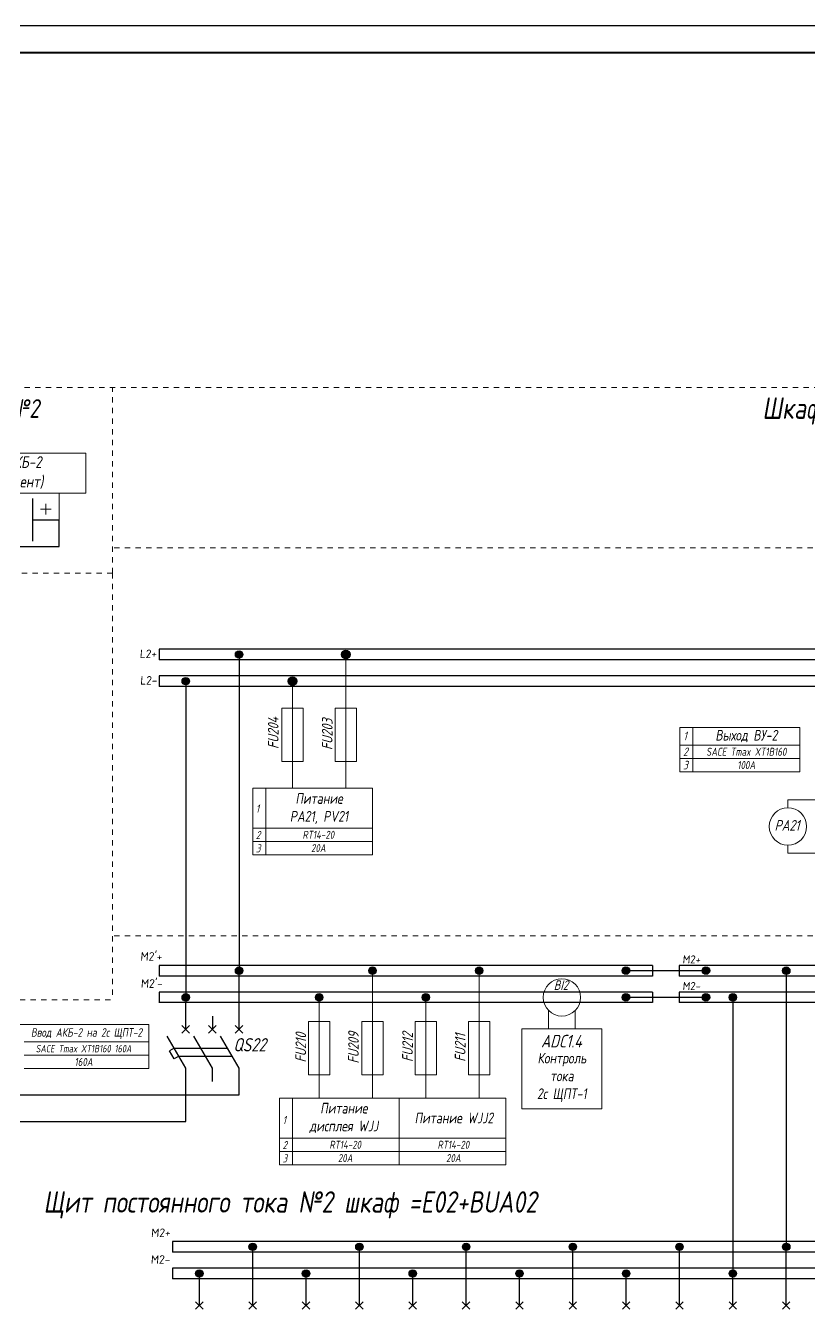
# Model space of a CAD drawing. Header units: millimetres. Extents: x 2704 to 4357, y 2919 to 4427.
# Drawn here: x 3487.6 to 3634.4, y 3316.1 to 3556.7 of the extents above; entities that cross this region are included whole.
import ezdxf

# ---------------------------------------------------------------- set-up
doc = ezdxf.new("R2010")
doc.units = ezdxf.units.MM
doc.linetypes.add('JIS_02_1.0', pattern=[2, 1, -1])
doc.styles.add('eskdw', font='', dxfattribs={"oblique": 10})
doc.styles.get("Standard").update_dxf_attribs({"font": '', "oblique": 10, "height": 2.5})
doc.styles.add('Гост', font='', dxfattribs={"oblique": 10, "height": 1.4})
doc.styles.add('Шины', font='', dxfattribs={"oblique": 5, "height": 1.2})
doc.styles.get('eskdw').set_extended_font_data('GOST type A')
doc.styles.get('Standard').set_extended_font_data('GOST type A')
doc.styles.get('Гост').set_extended_font_data('GOST type A')
doc.styles.get('Шины').set_extended_font_data('GOST type B')

msp = doc.modelspace()

# ---------------------------------------------------------------- hatches: boundary and pattern name
for points in [[(3526.86, 3438.84, -1), (3528.26, 3438.84, -1)], [(3548.36, 3438.84, 1), (3546.76, 3438.84, 1)], [(3538.36, 3433.84, 1), (3536.76, 3433.84, 1)], [(3516.86, 3433.84, -1), (3518.26, 3433.84, -1)], [(3528.26, 3379.59, 1), (3526.86, 3379.59, 1)], [(3551.86, 3379.62, 1), (3553.26, 3379.62, 1)], [(3551.86, 3379.62, 1), (3553.26, 3379.62, 1)], [(3553.26, 3379.62, 1), (3551.86, 3379.62, 1)], [(3571.86, 3379.6, 1), (3573.26, 3379.6, 1)], [(3571.86, 3379.6, 1), (3573.26, 3379.6, 1)], [(3573.26, 3379.6, 1), (3571.86, 3379.6, 1)], [(3599.36, 3379.62, 1), (3600.76, 3379.62, 1)], [(3614.36, 3379.62, 1), (3615.76, 3379.62, 1)], [(3630.81, 3379.6, 1), (3629.41, 3379.6, 1)], [(3629.41, 3379.59, 1), (3630.81, 3379.59, 1)], [(3518.26, 3374.59, 1), (3516.86, 3374.59, 1)], [(3543.26, 3374.63, 1), (3541.86, 3374.63, 1)], [(3541.86, 3374.62, 1), (3543.26, 3374.62, 1)], [(3563.26, 3374.62, 1), (3561.86, 3374.62, 1)], [(3561.86, 3374.6, 1), (3563.26, 3374.6, 1)], [(3599.36, 3374.62, 1), (3600.76, 3374.62, 1)], [(3614.36, 3374.62, 1), (3615.76, 3374.62, 1)], [(3620.81, 3374.62, 1), (3619.41, 3374.62, 1)], [(3619.41, 3374.59, 1), (3620.81, 3374.59, 1)], [(3529.41, 3327.86, 1), (3530.81, 3327.86, 1)], [(3549.41, 3327.86, 1), (3550.81, 3327.86, 1)], [(3569.41, 3327.86, 1), (3570.81, 3327.86, 1)], [(3569.41, 3327.86, 1), (3570.81, 3327.86, 1)], [(3589.41, 3327.86, 1), (3590.81, 3327.86, 1)], [(3589.41, 3327.86, 1), (3590.81, 3327.86, 1)], [(3609.41, 3327.86, 1), (3610.81, 3327.86, 1)], [(3629.41, 3327.86, 1), (3630.81, 3327.86, 1)], [(3519.41, 3322.86, 1), (3520.81, 3322.86, 1)], [(3539.41, 3322.86, 1), (3540.81, 3322.86, 1)], [(3559.41, 3322.86, 1), (3560.81, 3322.86, 1)], [(3579.41, 3322.86, 1), (3580.81, 3322.86, 1)], [(3599.41, 3322.86, 1), (3600.81, 3322.86, 1)], [(3619.41, 3322.86, 1), (3620.81, 3322.86, 1)]]:
    msp.add_hatch(color=256).paths.add_polyline_path(points)

# ---------------------------------------------------------------- linework, layer by layer
for p, q in [((3002.22, 3556.67), (3893.22, 3556.67)), ((3488.82, 3468.08), (3488.82, 3460.08)), ((3488.82, 3464.08), (3493.82, 3464.08)), ((3493.82, 3459.08), (3493.82, 3464.08)), ((3469.32, 3459.08), (3493.82, 3459.08)), ((3512.56, 3439.84), (3512.56, 3437.84)), ((3653.42, 3439.84), (3512.56, 3439.84)), ((3653.42, 3437.84), (3512.56, 3437.84)), ((3527.56, 3438.81), (3527.56, 3379.59)), ((3512.56, 3434.84), (3512.56, 3432.84)), ((3653.42, 3434.84), (3512.56, 3434.84)), ((3653.42, 3432.84), (3512.56, 3432.84)), ((3517.56, 3433.81), (3517.56, 3374.59)), ((3512.56, 3380.59), (3512.56, 3378.59)), ((3605.06, 3380.59), (3512.56, 3380.59)), ((3527.56, 3373.59), (3527.56, 3379.59)), ((3600.06, 3379.62), (3615.06, 3379.62)), ((3605.06, 3380.59), (3605.06, 3378.59)), ((3855.11, 3380.59), (3610.06, 3380.59)), ((3610.06, 3380.59), (3610.06, 3378.59)), ((3630.11, 3379.63), (3630.11, 3327.88)), ((3605.06, 3378.59), (3512.56, 3378.59)), ((3855.11, 3378.59), (3610.06, 3378.59)), ((3512.56, 3375.59), (3512.56, 3373.59)), ((3605.06, 3375.59), (3512.56, 3375.59)), ((3517.56, 3374.59), (3517.56, 3373.59)), ((3542.56, 3373.63), (3542.56, 3374.63)), ((3542.56, 3373.63), (3542.56, 3374.63)), ((3542.56, 3373.6), (3542.56, 3374.6)), ((3542.56, 3373.6), (3542.56, 3374.6)), ((3562.56, 3373.62), (3562.56, 3374.62)), ((3562.56, 3373.62), (3562.56, 3374.62)), ((3562.56, 3373.59), (3562.56, 3374.59)), ((3562.56, 3373.59), (3562.56, 3374.59)), ((3600.06, 3374.62), (3615.06, 3374.62)), ((3605.06, 3375.59), (3605.06, 3373.62)), ((3855.11, 3375.59), (3610.06, 3375.59)), ((3610.06, 3375.59), (3610.06, 3373.62)), ((3620.11, 3374.62), (3620.11, 3322.88)), ((3605.06, 3373.62), (3512.56, 3373.63)), ((3517.56, 3368.59), (3517.56, 3373.59)), ((3527.56, 3368.59), (3527.56, 3373.59)), ((3527.56, 3368.59), (3527.56, 3373.59)), ((3855.11, 3373.6), (3610.06, 3373.62)), ((3522.56, 3371.09), (3522.56, 3368.59)), ((3517.56, 3361.36), (3514.09, 3367.36)), ((3516.85, 3367.88), (3518.26, 3369.3)), ((3518.26, 3367.88), (3516.85, 3369.3)), ((3522.56, 3361.36), (3519.09, 3367.36)), ((3521.85, 3367.88), (3523.26, 3369.3)), ((3523.26, 3367.88), (3521.85, 3369.3)), ((3527.56, 3361.36), (3524.09, 3367.36)), ((3526.85, 3367.88), (3528.26, 3369.3)), ((3528.26, 3367.88), (3526.85, 3369.3)), ((3515.39, 3365.11), (3514.53, 3364.61)), ((3514.96, 3365.86), (3514.96, 3365.86)), ((3514.96, 3365.86), (3514.96, 3365.86)), ((3515.39, 3365.11), (3525.39, 3365.11)), ((3524.96, 3365.86), (3524.96, 3365.86)), ((3515.39, 3363.11), (3514.53, 3364.61)), ((3516.26, 3363.61), (3515.39, 3363.11)), ((3516.26, 3363.61), (3526.26, 3363.61)), ((3517.56, 3351.36), (3517.56, 3361.36)), ((3517.56, 3351.36), (3517.56, 3361.36)), ((3522.56, 3358.86), (3522.56, 3361.36)), ((3527.56, 3356.36), (3527.56, 3361.36)), ((3410.33, 3356.36), (3527.56, 3356.36)), ((3431.53, 3351.36), (3517.56, 3351.36)), ((3855.1, 3328.86), (3515.11, 3328.86)), ((3515.11, 3328.86), (3515.11, 3326.86)), ((3855.1, 3326.86), (3515.11, 3326.86)), ((3530.11, 3321.86), (3530.11, 3327.86)), ((3550.11, 3321.86), (3550.11, 3327.86)), ((3570.11, 3321.86), (3570.11, 3327.86)), ((3590.11, 3321.86), (3590.11, 3327.86)), ((3610.11, 3321.86), (3610.11, 3327.86)), ((3630.11, 3321.86), (3630.11, 3327.86)), ((3855.1, 3323.86), (3515.11, 3323.86)), ((3515.11, 3323.86), (3515.11, 3321.86)), ((3855.1, 3321.86), (3515.11, 3321.86)), ((3520.11, 3321.86), (3520.11, 3322.86)), ((3520.11, 3316.86), (3520.11, 3321.86)), ((3530.11, 3316.86), (3530.11, 3321.86)), ((3530.11, 3316.86), (3530.11, 3321.86)), ((3540.11, 3321.86), (3540.11, 3322.86)), ((3540.11, 3316.86), (3540.11, 3321.86)), ((3550.11, 3316.86), (3550.11, 3321.86)), ((3550.11, 3316.86), (3550.11, 3321.86)), ((3560.11, 3321.86), (3560.11, 3322.86)), ((3560.11, 3316.86), (3560.11, 3321.86)), ((3570.11, 3316.86), (3570.11, 3321.86)), ((3570.11, 3316.86), (3570.11, 3321.86)), ((3580.11, 3321.86), (3580.11, 3322.86)), ((3580.11, 3316.86), (3580.11, 3321.86)), ((3590.11, 3316.86), (3590.11, 3321.86)), ((3590.11, 3316.86), (3590.11, 3321.86)), ((3600.11, 3321.86), (3600.11, 3322.86)), ((3600.11, 3316.86), (3600.11, 3321.86)), ((3610.11, 3316.86), (3610.11, 3321.86)), ((3610.11, 3316.86), (3610.11, 3321.86)), ((3620.11, 3321.86), (3620.11, 3322.86)), ((3620.11, 3316.86), (3620.11, 3321.86)), ((3630.11, 3316.86), (3630.11, 3321.86)), ((3630.11, 3316.86), (3630.11, 3321.86)), ((3519.4, 3316.15), (3520.81, 3317.56)), ((3520.81, 3316.15), (3519.4, 3317.56)), ((3529.4, 3316.15), (3530.81, 3317.56)), ((3530.81, 3316.15), (3529.4, 3317.56)), ((3539.4, 3316.15), (3540.81, 3317.56)), ((3540.81, 3316.15), (3539.4, 3317.56)), ((3549.4, 3316.15), (3550.81, 3317.56)), ((3550.81, 3316.15), (3549.4, 3317.56)), ((3559.4, 3316.15), (3560.81, 3317.56)), ((3560.81, 3316.15), (3559.4, 3317.56)), ((3569.4, 3316.15), (3570.81, 3317.56)), ((3570.81, 3316.15), (3569.4, 3317.56)), ((3579.4, 3316.15), (3580.81, 3317.56)), ((3580.81, 3316.15), (3579.4, 3317.56)), ((3589.4, 3316.15), (3590.81, 3317.56)), ((3590.81, 3316.15), (3589.4, 3317.56)), ((3599.4, 3316.15), (3600.81, 3317.56)), ((3600.81, 3316.15), (3599.4, 3317.56)), ((3609.4, 3316.15), (3610.81, 3317.56)), ((3610.81, 3316.15), (3609.4, 3317.56)), ((3619.4, 3316.15), (3620.81, 3317.56)), ((3620.81, 3316.15), (3619.4, 3317.56)), ((3629.4, 3316.15), (3630.81, 3317.56)), ((3630.81, 3316.15), (3629.4, 3317.56))]:
    msp.add_line(p, q)
at = {"lineweight": 40}
msp.add_line((3022.22, 3551.67), (3888.22, 3551.67), dxfattribs=at)
at = {"linetype": 'JIS_02_1.0', "lineweight": 15}
for p, q in [((3045.33, 3488.85), (3865.12, 3488.85)), ((3865.12, 3458.87), (3503.82, 3458.85)), ((3503.82, 3454.08), (3424.82, 3454.08)), ((3503.82, 3454.08), (3503.82, 3374.17)), ((3865.12, 3386.15), (3503.82, 3386.13)), ((3480.46, 3374.17), (3503.82, 3374.17))]:
    msp.add_line(p, q, dxfattribs=at)
at = {"linetype": 'JIS_02_1.0', "lineweight": 9}
msp.add_line((3503.82, 3454.08), (3503.82, 3488.85), dxfattribs=at)
at = {"lineweight": 9}
for p, q in [((3429.82, 3476.58), (3498.82, 3476.58)), ((3498.82, 3476.58), (3498.82, 3469.08)), ((3498.82, 3469.08), (3429.82, 3469.08)), ((3610.19, 3425.14), (3612.63, 3425.14)), ((3610.19, 3425.14), (3610.19, 3416.87)), ((3612.63, 3425.14), (3632.63, 3425.14)), ((3612.63, 3425.14), (3612.63, 3416.87)), ((3612.63, 3425.14), (3612.63, 3416.87)), ((3632.63, 3425.14), (3632.63, 3416.87)), ((3610.19, 3421.87), (3612.63, 3421.87)), ((3612.63, 3421.87), (3615.84, 3421.87)), ((3613.31, 3421.87), (3632.63, 3421.87)), ((3610.19, 3419.37), (3612.63, 3419.37)), ((3612.63, 3419.37), (3615.84, 3419.37)), ((3613.31, 3419.37), (3632.63, 3419.37)), ((3610.19, 3416.87), (3612.63, 3416.87)), ((3612.63, 3416.87), (3615.84, 3416.87)), ((3613.31, 3416.87), (3632.63, 3416.87)), ((3530.11, 3413.81), (3530.11, 3401.31)), ((3532.56, 3413.81), (3530.11, 3413.81)), ((3532.56, 3413.81), (3552.56, 3413.81)), ((3532.56, 3413.81), (3532.56, 3401.31)), ((3532.56, 3413.81), (3532.56, 3401.31)), ((3532.56, 3413.81), (3532.56, 3401.31)), ((3552.56, 3413.81), (3552.56, 3401.31)), ((3530.11, 3406.31), (3532.56, 3406.31)), ((3532.56, 3406.31), (3552.56, 3406.31)), ((3530.11, 3403.81), (3532.56, 3403.81)), ((3532.56, 3403.81), (3552.56, 3403.81)), ((3530.11, 3401.31), (3532.56, 3401.31)), ((3532.56, 3401.31), (3552.56, 3401.31)), ((3484.84, 3369.52), (3510.62, 3369.52)), ((3510.62, 3369.52), (3510.62, 3361.25)), ((3487.29, 3366.25), (3487.97, 3366.25)), ((3487.97, 3366.25), (3510.62, 3366.25)), ((3487.29, 3363.75), (3487.97, 3363.75)), ((3487.97, 3363.75), (3510.62, 3363.75)), ((3487.29, 3361.25), (3487.97, 3361.25)), ((3487.97, 3361.25), (3510.62, 3361.25)), ((3535.11, 3355.74), (3577.56, 3355.74)), ((3535.11, 3355.74), (3535.11, 3343.23)), ((3537.56, 3355.74), (3537.56, 3343.23)), ((3557.56, 3355.74), (3557.56, 3343.23)), ((3577.56, 3355.74), (3577.56, 3343.23)), ((3535.11, 3348.23), (3537.56, 3348.23)), ((3537.56, 3348.23), (3577.56, 3348.23)), ((3535.11, 3345.73), (3537.56, 3345.73)), ((3537.56, 3345.73), (3577.56, 3345.73)), ((3540.35, 3345.73), (3541.03, 3345.73)), ((3535.11, 3343.23), (3537.56, 3343.23)), ((3537.56, 3343.23), (3577.56, 3343.23))]:
    msp.add_line(p, q, dxfattribs=at)
at = {"lineweight": 15}
for p, q in [((3493.82, 3464.08), (3493.82, 3469.08)), ((3547.56, 3433.87), (3547.56, 3438.84)), ((3537.56, 3433.87), (3537.56, 3428.87)), ((3537.56, 3433.87), (3537.56, 3428.87)), ((3537.56, 3433.81), (3537.56, 3428.81)), ((3537.56, 3433.81), (3537.56, 3428.81)), ((3547.56, 3433.81), (3547.56, 3428.81)), ((3539.56, 3428.81), (3535.56, 3428.81)), ((3535.56, 3428.81), (3535.56, 3418.81)), ((3537.56, 3428.81), (3537.56, 3418.81)), ((3539.56, 3418.81), (3539.56, 3428.81)), ((3549.56, 3428.81), (3545.56, 3428.81)), ((3545.56, 3428.81), (3545.56, 3418.81)), ((3547.56, 3428.81), (3547.56, 3418.81)), ((3549.56, 3418.81), (3549.56, 3428.81)), ((3535.56, 3418.81), (3539.56, 3418.81)), ((3537.56, 3418.81), (3537.56, 3413.81)), ((3545.56, 3418.81), (3549.56, 3418.81)), ((3547.56, 3418.81), (3547.56, 3413.81)), ((3630.42, 3411.62), (3636.42, 3411.62)), ((3630.42, 3411.62), (3630.42, 3410.12)), ((3630.42, 3401.62), (3630.42, 3403.12)), ((3638.42, 3401.64), (3630.42, 3401.62)), ((3552.56, 3373.63), (3552.56, 3379.63)), ((3552.56, 3373.63), (3552.56, 3379.63)), ((3552.56, 3373.62), (3552.56, 3379.62)), ((3552.56, 3373.62), (3552.56, 3379.62)), ((3552.56, 3373.6), (3552.56, 3379.6)), ((3552.56, 3370.11), (3552.56, 3379.6)), ((3572.56, 3373.62), (3572.56, 3379.62)), ((3572.56, 3373.62), (3572.56, 3379.62)), ((3572.56, 3373.6), (3572.56, 3379.6)), ((3572.56, 3373.6), (3572.56, 3379.6)), ((3572.56, 3373.6), (3572.56, 3379.6)), ((3572.56, 3373.59), (3572.56, 3379.59)), ((3572.56, 3370.1), (3572.56, 3379.59)), ((3542.56, 3375.11), (3542.56, 3370.11)), ((3562.56, 3375.1), (3562.56, 3370.1)), ((3585.56, 3372.14), (3585.56, 3368.71)), ((3590.56, 3372.14), (3590.56, 3368.71)), ((3544.56, 3370.11), (3540.56, 3370.11)), ((3540.56, 3370.11), (3540.56, 3360.11)), ((3542.56, 3370.11), (3542.56, 3360.11)), ((3544.56, 3360.11), (3544.56, 3370.11)), ((3554.56, 3370.11), (3550.56, 3370.11)), ((3550.56, 3370.11), (3550.56, 3360.11)), ((3552.56, 3370.11), (3552.56, 3360.11)), ((3554.56, 3360.11), (3554.56, 3370.11)), ((3564.56, 3370.1), (3560.56, 3370.1)), ((3560.56, 3370.1), (3560.56, 3360.1)), ((3562.56, 3370.1), (3562.56, 3360.1)), ((3564.56, 3360.1), (3564.56, 3370.1)), ((3574.56, 3370.1), (3570.56, 3370.1)), ((3570.56, 3370.1), (3570.56, 3360.1)), ((3572.56, 3370.1), (3572.56, 3360.1)), ((3574.56, 3360.1), (3574.56, 3370.1)), ((3580.56, 3353.71), (3580.56, 3368.71)), ((3580.56, 3368.71), (3595.56, 3368.71)), ((3595.56, 3368.71), (3595.56, 3353.71)), ((3540.56, 3360.11), (3544.56, 3360.11)), ((3542.56, 3360.11), (3542.56, 3360.11)), ((3542.56, 3355.75), (3542.56, 3360.11)), ((3550.56, 3360.11), (3554.56, 3360.11)), ((3552.56, 3355.75), (3552.56, 3360.11)), ((3560.56, 3360.1), (3564.56, 3360.1)), ((3562.56, 3360.1), (3562.56, 3360.1)), ((3562.56, 3355.74), (3562.56, 3360.1)), ((3570.56, 3360.1), (3574.56, 3360.1)), ((3572.56, 3355.74), (3572.56, 3360.1)), ((3595.56, 3353.71), (3580.56, 3353.71))]:
    msp.add_line(p, q, dxfattribs=at)
at = {"lineweight": 20}
for p, q in [((3491.32, 3466.1), (3490.32, 3466.1)), ((3490.32, 3466.1), (3492.32, 3466.1)), ((3491.32, 3467.1), (3491.32, 3465.1))]:
    msp.add_line(p, q, dxfattribs=at)
for centre, radius in [((3527.56, 3438.84), 0.7), ((3547.56, 3438.84), 0.8), ((3537.56, 3433.84), 0.8), ((3517.56, 3433.84), 0.7), ((3527.56, 3379.59), 0.7), ((3552.56, 3379.62), 0.7), ((3552.56, 3379.62), 0.7), ((3552.56, 3379.62), 0.7), ((3572.56, 3379.6), 0.7), ((3572.56, 3379.6), 0.7), ((3572.56, 3379.6), 0.7), ((3600.06, 3379.62), 0.7), ((3615.06, 3379.62), 0.7), ((3630.11, 3379.6), 0.7), ((3630.11, 3379.59), 0.7), ((3517.56, 3374.59), 0.7), ((3542.56, 3374.63), 0.7), ((3542.56, 3374.62), 0.7), ((3562.56, 3374.62), 0.7), ((3562.56, 3374.6), 0.7), ((3600.06, 3374.62), 0.7), ((3615.06, 3374.62), 0.7), ((3620.11, 3374.62), 0.7), ((3620.11, 3374.59), 0.7), ((3530.11, 3327.86), 0.7), ((3550.11, 3327.86), 0.7), ((3570.11, 3327.86), 0.7), ((3570.11, 3327.86), 0.7), ((3590.11, 3327.86), 0.7), ((3590.11, 3327.86), 0.7), ((3610.11, 3327.86), 0.7), ((3630.11, 3327.86), 0.7), ((3520.11, 3322.86), 0.7), ((3540.11, 3322.86), 0.7), ((3560.11, 3322.86), 0.7), ((3580.11, 3322.86), 0.7), ((3600.11, 3322.86), 0.7), ((3620.11, 3322.86), 0.7)]:
    msp.add_circle(centre, radius)
at = {"lineweight": 15}
for centre in [(3630.42, 3406.62), (3588.06, 3374.59)]:
    msp.add_circle(centre, 3.5, dxfattribs=at)

# ---------------------------------------------------------------- texts
at = {"color": 0, "lineweight": 15, "style": 'eskdw', "oblique": 15}
for s, p in [('FU204', (3534.96, 3421.14)), ('FU203', (3545.08, 3420.93)), ('FU210', (3540.13, 3362.39)), ('FU209', (3550, 3362.19)), ('FU212', (3560.13, 3362.49)), ('FU211', (3570, 3362.52))]:
    msp.add_text(s, height=2, rotation=90, dxfattribs=at).set_placement(p)
at = {"lineweight": 9, "style": 'eskdw', "oblique": 15}
for s, height, p in [('1', 1.6, (3610.82, 3422.78)), ('2', 1.6, (3610.77, 3419.82)), ('3', 1.6, (3610.77, 3417.32)), ('1', 1.5, (3530.7, 3409.23)), ('2', 1.5, (3530.7, 3404.27)), ('3', 1.5, (3530.7, 3401.77)), ('1', 1.5, (3535.72, 3350.86)), ('2', 1.5, (3535.7, 3346.18)), ('3', 1.5, (3535.7, 3343.68))]:
    msp.add_text(s, height=height, dxfattribs=at).set_placement(p)
at = {"lineweight": 15, "style": 'eskdw', "oblique": 15}
for s, height, p in [('PA21', 2, (3627.91, 3405.83)), ('BI2', 1.8, (3586.53, 3375.99)), ('ADC1.4', 2.355, (3584.15, 3365.22))]:
    msp.add_text(s, height=height, dxfattribs=at).set_placement(p)
at = {"style": 'eskdw', "oblique": 15}
msp.add_text('QS22', height=2.5, dxfattribs=at).set_placement((3526.47, 3364.47))
at = {"lineweight": 9}
for s, insert, char_height, width, attachment_point in [('Аккумуляторная батарея №2', (3464.8, 3484.46), 3.5, 68.386, 5), ('Шкаф СН 0.4кВ APD204', (3673.48, 3487), 4, 54.17, 3), ('SACE Tmax XT1В160', (3622.63, 3420.62), 1.5, 20, 5), ('{\\fGOST 2.304 type A|b0|i0|c204|p34;100А}', (3622.63, 3418.12), 1.5, 20, 5), ('{\\fGOST 2.304 type A|b0|i0|c0|p34;RT14-20 }', (3542.42, 3405.06), 1.5, 20, 5), ('{\\fGOST 2.304 type A|b0|i0|c204|p34;20А}', (3542.42, 3402.56), 1.5, 20, 5), ('{\\fGOST 2.304 type A|b0|i0|c0|p34;SACE Tmax XT1B160\\fGOST 2.304 type A|b0|i0|c204|p34; 160А\\fGOST 2.304 type A|b0|i0|c0|p34; }', (3498.42, 3365), 1.4, 20, 5), ('{\\fGOST 2.304 type A|b0|i0|c204|p34;160А}', (3498.42, 3362.5), 1.5, 20, 5), ('{\\fGOST 2.304 type A|b0|i0|c0|p34;RT14-20 }', (3547.46, 3346.98), 1.5, 20, 5), ('{\\fGOST 2.304 type A|b0|i0|c0|p34;RT14-20 }', (3567.73, 3346.98), 1.5, 20, 5), ('{\\fGOST 2.304 type A|b0|i0|c204|p34;20А}', (3547.46, 3344.48), 1.5, 20, 5), ('{\\fGOST 2.304 type A|b0|i0|c204|p34;20А}', (3567.73, 3344.48), 1.5, 20, 5)]:
    msp.add_mtext(s, dxfattribs=dict(at, insert=insert, char_height=char_height, width=width, attachment_point=attachment_point))
for s, width, insert, char_height, attachment_point, style in [('Контроль АКБ-2\\P(56-104 элемент)', 34.4989, (3481.57, 3472.96), 2.2, 5, 'Гост'), (' {\\H1.0714x;L2+}', 4.91, (3512.1, 3439.77), 1.5, 3, 'Шины'), (' {\\H1.0714x;L2\\H1.0111x;-}', 4.91, (3512.2, 3434.82), 1.5, 3, 'Шины'), ('Выход ВУ-2', 23.4273, (3622.65, 3423.56), 2, 5, 'Гост'), ('Питание\\PPA21, PV21', 20, (3542.56, 3409.96), 2, 5, 'Гост'), (" {\\H1.0833x;М2'+}", 4.8767, (3508.11, 3383.08), 1.5, 1, 'Шины'), (' {\\H1.0833x;М2+}', 4.7618, (3609.8, 3382.47), 1.4, 1, 'Шины'), (" {\\H1.0833x;М2'-}", 4.7578, (3508.19, 3378.01), 1.5, 1, 'Шины'), (' {\\H1.0833x;М2-}', 4.7618, (3609.8, 3377.47), 1.4, 1, 'Шины'), ('Ввод АКБ-2 на 2с ЩПТ-2', 29.5382, (3498.98, 3367.81), 1.6, 5, 'Гост'), ('Питание WJJ2', 44.6383, (3567.83, 3352.01), 2, 5, 'Гост'), (' {\\H1.0833x;М2+}', 3.866, (3511.02, 3331.3), 1.5, 1, 'Шины'), (' {\\H1.0833x;М2-}', 3.866, (3510.97, 3326.3), 1.5, 1, 'Шины')]:
    msp.add_mtext_dynamic_manual_height_columns(s, width=width, gutter_width=6, heights=[0], dxfattribs=dict(at, insert=insert, char_height=char_height, attachment_point=attachment_point, style=style))
at = {"linetype": 'JIS_02_1.0', "lineweight": 15, "insert": (3588.06, 3359.61), "char_height": 2, "attachment_point": 5, "style": 'Гост'}
msp.add_mtext_dynamic_manual_height_columns('Контроль\\Pтока \\P2с ЩПТ-1', width=25.8957, gutter_width=6, heights=[0], dxfattribs=at)
at = {"color": 1, "lineweight": 9, "insert": (3547.2, 3352.01), "char_height": 2, "attachment_point": 5, "style": 'Гост'}
msp.add_mtext_dynamic_manual_height_columns('{\\C256;Питание \\Pдисплея WJJ}', width=44.6383, gutter_width=6, heights=[0], dxfattribs=at)
at = {"insert": (3490.9, 3335.72), "char_height": 4, "attachment_point": 4, "style": 'Гост'}
msp.add_mtext_dynamic_manual_height_columns('Щит постоянного тока №2 шкаф =Е02+BUA02', width=100.7903, gutter_width=7, heights=[0], dxfattribs=at)

doc.saveas('drawing.dxf')
